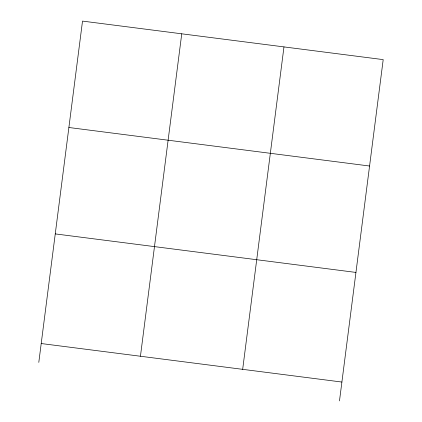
<?xml version="1.0" encoding="UTF-8"?>
<svg xmlns="http://www.w3.org/2000/svg" width="422" height="422" viewBox="0 0 422 422"><rect width="100%" height="100%" fill="white"/><g stroke="black" fill="none" stroke-linecap="round" stroke-linejoin="round"><path stroke-width="0.63" d="M38.798 362.382L82.517 21.1L383.202 59.618L339.483 400.9M140.436 356.247L181.745 33.813M242.671 369.34L283.974 46.905M68.886 127.502L369.572 166.02M55.256 233.904L355.941 272.427M41.208 343.534L341.899 382.052"/></g></svg>
